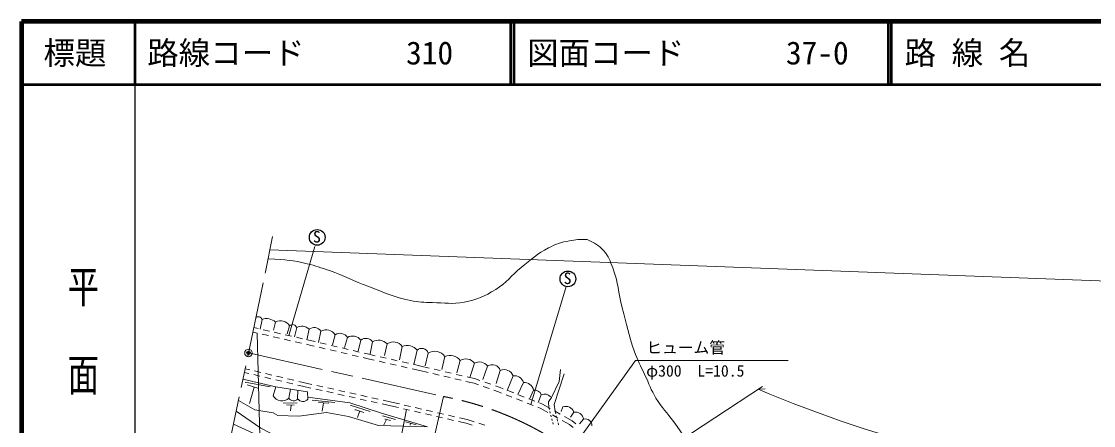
# Model space of a CAD drawing. Units: millimetres, scale not verified. Extents: x 40000 to 680000, y 20000 to 380000.
# Drawn here: x 40000 to 210418, y 315816 to 380000 of the extents above; entities that cross this region are included whole.
import ezdxf
from ezdxf.enums import TextEntityAlignment as Align

# ---------------------------------------------------------------- set-up
doc = ezdxf.new("R2010")
doc.units = ezdxf.units.MM
doc.header["$LTSCALE"] = 1000
doc.header["$PDMODE"] = 32
doc.header["$PDSIZE"] = 500
doc.linetypes.add('CHAIN', pattern=[18.5, 12, -1.5, 3.5, -1.5])
for name, color, linetype, lineweight in [('M-BGD', 7, 'Continuous', 13), ('M-BMK', 2, 'CHAIN', 13), ('M-BMK-SRVR', 3, 'Continuous', 13), ('M-STR-HTXT', 7, 'Continuous', 13), ('M-STR-STRC', 7, 'Continuous', 13), ('M-TTL', 2, 'Continuous', 140), ('M-TTL-BAND', 7, 'Continuous', 25), ('M-TTL-LINE', 7, 'Continuous', 50)]:
    doc.layers.add(name, color=color, linetype=linetype, lineweight=lineweight)
doc.layers.add('M-OTRS', color=6, linetype='Continuous')
doc.layers.add('M-TTL-TXT', color=7, linetype='Continuous')
doc.styles.add('@ＭＳ ゴシック', font='')
doc.styles.add('ＭＳ ゴシック', font='')
doc.styles.get('@ＭＳ ゴシック').set_extended_font_data('@MS Gothic')
doc.styles.get('ＭＳ ゴシック').set_extended_font_data('MS Gothic')

msp = doc.modelspace()

# ---------------------------------------------------------------- linework, layer by layer
at = {"layer": 'M-BGD'}
for p, q in [((82496, 330105), (86644, 344251)), ((120964, 319158), (126585, 337894)), ((78244, 332684), (77928, 331149)), ((76783, 330663), (77491, 330501)), ((76945, 331374), (77655, 331212)), ((78434, 331033), (79409, 330810)), ((80399, 332246), (80082, 330963)), ((80189, 330632), (81164, 330409)), ((82626, 331675), (82220, 330369)), ((83762, 331365), (83420, 329893)), ((85712, 331110), (85339, 329454)), ((87596, 330800), (87195, 329023)), ((78271, 330322), (79246, 330099)), ((80025, 329921), (81000, 329698)), ((81780, 329520), (82755, 329297)), ((81944, 330231), (82919, 330008)), ((83535, 329118), (84510, 328895)), ((83699, 329829), (84673, 329606)), ((85453, 329428), (86162, 329266)), ((86162, 329266), (86694, 329141)), ((87472, 328958), (88446, 328729)), ((89879, 330246), (89465, 328622)), ((91812, 329797), (91365, 328223)), ((93956, 329382), (93520, 327647)), ((95818, 329121), (95432, 327192)), ((85289, 328717), (85998, 328555)), ((85998, 328555), (86529, 328430)), ((87308, 328247), (88281, 328018)), ((89060, 327835), (90034, 327606)), ((89225, 328546), (90198, 328317)), ((90812, 327423), (91786, 327194)), ((90977, 328134), (91950, 327905)), ((92729, 327722), (93702, 327493)), ((94481, 327310), (95012, 327185)), ((98122, 328811), (97703, 326960)), ((100544, 328357), (100080, 326267)), ((102879, 327770), (102380, 325519)), ((104647, 327315), (104174, 325287)), ((92565, 327011), (93538, 326782)), ((94317, 326599), (94848, 326474)), ((94848, 326474), (96072, 326197)), ((95012, 327185), (96236, 326908)), ((96853, 326021), (97828, 325800)), ((97017, 326732), (97992, 326511)), ((98608, 325624), (99584, 325403)), ((98772, 326335), (99748, 326114)), ((100528, 325938), (101503, 325717)), ((102284, 325541), (103508, 325264)), ((107306, 326800), (106800, 324716)), ((109749, 326157), (109210, 324162)), ((111993, 325714), (111273, 323431)), ((75422, 324254), (76147, 324082)), ((75560, 324836), (76283, 324666)), ((76926, 323899), (77899, 323669)), ((77061, 324482), (78035, 324252)), ((78813, 324068), (79787, 323839)), ((100364, 325227), (101339, 325006)), ((102120, 324830), (103344, 324553)), ((103344, 324553), (104629, 324249)), ((103508, 325264), (104814, 324955)), ((105408, 324066), (106381, 323836)), ((105593, 324772), (106566, 324542)), ((107345, 324358), (108318, 324128)), ((109096, 323944), (110070, 323715)), ((114108, 325237), (113341, 323112)), ((116119, 324577), (115460, 322509)), ((75550, 322709), (79534, 321946)), ((75889, 322257), (77744, 321692)), ((78678, 323485), (79651, 323256)), ((80430, 323072), (81403, 322842)), ((80565, 323655), (81538, 323425)), ((82181, 322659), (83155, 322429)), ((82317, 323242), (83290, 323012)), ((83933, 322245), (84658, 322074)), ((84069, 322828), (84792, 322658)), ((84792, 322658), (86155, 322354)), ((86936, 322180), (87912, 321963)), ((107160, 323652), (108133, 323422)), ((108912, 323238), (109885, 323009)), ((110664, 322825), (111949, 322521)), ((110848, 323531), (112155, 323222)), ((111949, 322521), (112660, 322272)), ((112155, 323222), (112889, 322964)), ((113644, 322699), (114588, 322368)), ((115343, 322103), (116077, 321845)), ((118164, 323719), (117225, 321398)), ((119790, 322650), (118908, 320742)), ((77006, 321917), (76237, 319302)), ((80017, 320545), (80456, 321956)), ((82503, 320168), (82762, 321589)), ((83907, 320036), (83916, 321405)), ((84658, 322074), (86022, 321770)), ((85517, 319989), (85484, 321155)), ((86803, 321596), (87779, 321379)), ((88560, 321205), (89536, 320988)), ((88693, 321789), (89669, 321572)), ((90317, 320814), (91293, 320596)), ((90450, 321398), (91426, 321180)), ((92074, 320423), (93050, 320205)), ((92207, 321006), (93183, 320789)), ((93964, 320615), (94940, 320398)), ((113415, 322006), (114358, 321675)), ((115113, 321410), (115824, 321160)), ((115824, 321160), (116292, 320978)), ((116077, 321845), (116576, 321651)), ((117038, 320688), (117969, 320324)), ((117321, 321360), (118253, 320997)), ((118998, 320707), (119930, 320344)), ((121403, 321436), (120748, 320025)), ((122633, 320705), (122152, 319478)), ((81581, 319352), (83839, 319400)), ((82142, 319080), (83327, 319032)), ((82894, 319050), (82782, 318151)), ((86191, 319850), (89817, 319501)), ((87199, 319482), (88875, 319360)), ((88021, 319422), (87820, 318079)), ((93831, 320031), (94807, 319814)), ((95588, 319640), (96564, 319423)), ((95721, 320224), (96697, 320006)), ((97345, 319249), (98709, 318945)), ((97478, 319833), (98841, 319529)), ((98709, 318945), (99926, 318664)), ((98841, 319529), (100071, 319245)), ((100851, 319065), (101825, 318841)), ((118715, 320034), (119647, 319671)), ((120392, 319381), (121324, 319018)), ((120675, 320053), (121607, 319690)), ((122069, 318727), (122538, 318545)), ((122353, 319400), (122851, 319206)), ((122851, 319206), (124052, 318529)), ((126059, 318770), (125807, 318035)), ((93775, 318130), (93396, 317109)), ((97399, 317373), (99461, 316770)), ((101192, 318372), (97466, 298899)), ((100706, 318484), (101680, 318260)), ((102460, 318080), (103434, 317855)), ((102605, 318661), (103579, 318436)), ((104214, 317675), (105188, 317450)), ((104359, 318256), (105333, 318032)), ((105968, 317271), (106942, 317046)), ((106112, 317852), (107087, 317627)), ((107866, 317447), (108841, 317222)), ((109620, 317043), (110850, 316759)), ((122538, 318545), (123694, 317893)), ((123913, 318343), (123830, 318654)), ((124067, 317763), (123990, 318053)), ((124222, 317183), (124144, 317473)), ((124391, 317500), (125262, 317009)), ((124749, 318136), (125620, 317645)), ((124812, 318100), (124923, 317674)), ((124998, 317383), (125074, 317093)), ((126317, 317252), (127518, 316574)), ((127811, 317932), (127295, 317168)), ((97964, 316676), (97597, 315932)), ((101858, 316183), (101788, 315866)), ((107722, 316866), (108696, 316641)), ((109476, 316461), (110693, 316181)), ((110693, 316181), (111636, 315886)), ((110850, 316759), (111939, 316418)), ((112702, 316180), (113657, 315881)), ((124376, 316603), (124299, 316893)), ((124530, 316024), (124453, 316313)), ((125149, 316803), (125225, 316512)), ((125300, 316222), (125376, 315932)), ((125959, 316616), (127115, 315964)), ((127115, 315964), (127687, 315524)), ((127518, 316574), (128119, 316113)), ((129356, 316830), (128714, 316106))]:
    msp.add_line(p, q, dxfattribs=at)
for points in [[(123830, 318654), (123797, 319573), (124258, 320288), (125464, 322831), (125708, 324743)], [(126292, 324046), (124657, 319176), (124812, 318100)], [(75212, 323179), (80456, 321956), (85484, 321155)], [(74503, 319801), (77076, 318296), (79991, 317847), (80759, 317431), (84105, 317287), (88493, 317863), (91967, 317239), (96770, 315846), (104552, 315606), (97219, 317783), (92191, 319433), (85507, 320334)], [(92303, 318983), (92407, 318983), (95421, 318022)], [(128119, 292341), (125141, 294522), (122179, 296908), (120434, 298477), (116322, 300984), (112384, 302057), (109705, 302932), (101939, 305109), (91820, 308056), (87945, 309529), (85624, 310809), (82750, 312965), (78029, 315415), (74141, 318075)], [(92972, 318333), (93179, 318333), (94451, 317900)], [(73710, 316023), (80750, 312790), (83905, 310804), (86902, 308319), (89560, 306926), (94219, 305437), (105923, 302107), (112904, 300586), (116637, 299107), (119423, 297410), (121760, 295793), (123783, 293453), (127315, 291353), (131397, 287722), (134327, 284840), (136889, 282166)], [(97747, 316826), (97879, 316826), (98689, 316629)], [(101053, 316384), (101241, 316346), (102739, 315950)]]:
    msp.add_lwpolyline(points, dxfattribs=at)
at = {"layer": 'M-BGD', "lineweight": 25}
for centre in [(87013, 345702), (126863, 339112)]:
    msp.add_circle(centre, 1250, dxfattribs=at)
at = {"layer": 'M-BGD'}
for centre, radius, start, end in [((77625, 332432), 669, 22.13214, 121.67513), ((78947, 330620), 2180, 48.22989, 108.81055), ((81209, 330776), 1678, 32.40384, 118.85395), ((83085, 331121), 720, 19.81669, 129.62578), ((84584, 330069), 1535, 42.71625, 122.3931), ((86512, 330092), 1294, 33.13719, 128.15685), ((88447, 329329), 1700, 32.64838, 120.06579), ((90639, 329132), 1349, 29.55084, 124.31609), ((92659, 328425), 1612, 36.38889, 121.67536), ((94762, 328360), 1302, 35.80914, 128.26502), ((96764, 327433), 1936, 45.41012, 119.25627), ((99098, 327333), 1771, 35.30238, 123.44248), ((101373, 326717), 1838, 34.94873, 116.82534), ((103624, 327000), 1071, 17.1282, 134.03988), ((105690, 325579), 2025, 37.06666, 121.00295), ((108111, 324894), 2069, 37.63463, 112.89104), ((110632, 324727), 1681, 35.97064, 121.68168), ((112780, 324276), 1640, 35.87811, 118.67686), ((114871, 324166), 1314, 18.23462, 125.46464), ((116723, 323151), 1549, 21.50524, 112.92467), ((118341, 322216), 1513, 16.65908, 96.72978), ((119927, 321153), 1503, 10.86036, 95.21107), ((81405, 321309), 1584, 208.85158, 313.91713), ((121555, 320293), 1154, 20.9418, 97.58723), ((123164, 319661), 1172, 37.41714, 116.97433), ((83253, 320609), 870, 210.4972, 318.76733), ((84732, 320702), 1061, 218.90251, 317.74782), ((126532, 317509), 1347, 18.29927, 110.55901), ((128073, 316666), 1293, 7.30958, 101.68118), ((129627, 315807), 1058, 357.76289, 104.81845)]:
    msp.add_arc(centre, radius, start, end, dxfattribs=at)
for points, knots in [([(79308, 342301), (82141, 342090), (83066, 342092), (85392, 341516), (86802, 341167), (87576, 340906), (88947, 340427), (91439, 339557), (92731, 338795), (95207, 337881), (97768, 336937), (99157, 336196), (101836, 335672), (103186, 335408), (103968, 335395), (105342, 335352), (107299, 335290), (108427, 335070), (110354, 335416), (112435, 335789), (113578, 336315), (115382, 337417), (117168, 338508), (117810, 339604), (119448, 340908), (121089, 342213), (121931, 343103), (123804, 344046), (125019, 344658), (125762, 344928), (127102, 345167), (128194, 345361), (128655, 345378), (129936, 345359)], [0, 0, 0, 0, 1, 1, 1, 2, 2, 2, 3, 3, 3, 4, 4, 4, 5, 5, 5, 6, 6, 6, 7, 7, 7, 8, 8, 8, 9, 9, 9, 10, 10, 10, 11, 11, 11, 11]), ([(129936, 345359), (131159, 344768), (131754, 344494), (132576, 343553), (133362, 342653), (133583, 341966), (134001, 340847), (134887, 338472), (134872, 336989), (135505, 334535), (136200, 331838), (136480, 330288), (137421, 327666), (137973, 326129), (138422, 325323), (139102, 323839), (139762, 322400), (140052, 321548), (140864, 320189), (141809, 318605), (142612, 317902), (143698, 316410), (145192, 314357), (145799, 313030), (147454, 311104), (149093, 309196), (150070, 308152), (152018, 306561), (153947, 304985), (155032, 304038), (157270, 302943), (160347, 301436), (162170, 300688), (165515, 299948), (167346, 299543), (168419, 299580), (170287, 299420), (172167, 299259), (173241, 299372), (175106, 299084), (176662, 298844), (177574, 298731), (179013, 298091), (180780, 297305), (181598, 296535), (183240, 295513), (186933, 293215), (188814, 291611), (192644, 289549), (195969, 287759), (197806, 286664), (201327, 285303), (206247, 283401), (209239, 283036), (214278, 281478), (219637, 279822), (222517, 278484), (227945, 277072), (232034, 276008), (234449, 275979), (238572, 275057), (241526, 274397), (243070, 273436), (246084, 273152), (249296, 272849), (251119, 273309), (254332, 273615), (258569, 274017), (260966, 274184), (265138, 275030), (268540, 275720), (270442, 276203), (273712, 277371), (276416, 278337), (277884, 279071), (280326, 280583), (281993, 281615), (282906, 282256), (284354, 283577), (286947, 285941), (287939, 287763), (290677, 289957), (291725, 290797), (292103, 291119), (293429, 292018)], [0, 0, 0, 0, 1, 1, 1, 2, 2, 2, 3, 3, 3, 4, 4, 4, 5, 5, 5, 6, 6, 6, 7, 7, 7, 8, 8, 8, 9, 9, 9, 10, 10, 10, 11, 11, 11, 12, 12, 12, 13, 13, 13, 14, 14, 14, 15, 15, 15, 16, 16, 16, 17, 17, 17, 18, 18, 18, 19, 19, 19, 20, 20, 20, 21, 21, 21, 22, 22, 22, 23, 23, 23, 24, 24, 24, 25, 25, 25, 26, 26, 26, 27, 27, 27, 28, 28, 28, 28])]:
    msp.add_open_spline(points, degree=3, knots=knots, dxfattribs=at)
at = {"layer": 'M-BMK'}
for p, q in [((64563, 272441), (78578, 339216)), ((76088, 327355), (107082, 320428))]:
    msp.add_line(p, q, dxfattribs=at)
msp.add_arc((97573, 270011), 51306, 36.34725, 79.31931, dxfattribs=at)
at = {"layer": 'M-BMK-SRVR'}
msp.add_circle((76088, 327355), 600, dxfattribs=at)
at = {"layer": 'M-OTRS'}
msp.add_point((76088, 327355), dxfattribs=at)
at = {"layer": 'M-STR-HTXT'}
for p, q in [((79490, 343701), (265377, 336823)), ((107082, 320428), (100447, 291171)), ((138929, 309657), (157790, 322041)), ((157090, 321582), (158206, 321656))]:
    msp.add_line(p, q, dxfattribs=at)
for points in [[(78723, 340045), (78820, 340253), (79908, 345857)], [(127475, 312040), (137611, 326167), (161864, 326167)]]:
    msp.add_lwpolyline(points, dxfattribs=at)
msp.add_arc((241136, 522015), 217342, 247.25075, 280.82166, dxfattribs=at)
at = {"layer": 'M-STR-STRC'}
msp.add_line((77479, 330503), (78076, 308146), dxfattribs=at)
at = {"layer": 'M-TTL'}
for p, q in [((40000, 380000), (40000, 20000)), ((680000, 380000), (40000, 380000))]:
    msp.add_line(p, q, dxfattribs=at)
at = {"layer": 'M-TTL-BAND'}
msp.add_line((58000, 370000), (58000, 20000), dxfattribs=at)
at = {"layer": 'M-TTL-LINE'}
for p, q in [((58000, 380000), (58000, 370000)), ((117750, 380000), (117750, 370000)), ((118250, 380000), (118250, 370000)), ((177750, 380000), (177750, 370000)), ((178250, 380000), (178250, 370000)), ((40000, 370000), (680000, 370000))]:
    msp.add_line(p, q, dxfattribs=at)

# ---------------------------------------------------------------- texts
at = {"layer": 'M-BGD', "style": 'ＭＳ ゴシック'}
for p in [(86334, 344329), (126185, 337739)]:
    msp.add_text('S', height=1833, dxfattribs=at).set_placement(p, align=Align.BOTTOM_LEFT)
at = {"layer": 'M-STR-HTXT', "style": 'ＭＳ ゴシック'}
for s, p in [('ヒューム管', (139328, 326735)), ('φ300\u3000L=10.5', (139306, 323037))]:
    msp.add_text(s, height=1833, dxfattribs=at).set_placement(p, align=Align.BOTTOM_LEFT)
at = {"layer": 'M-TTL-BAND', "style": '@ＭＳ ゴシック', "width": 1.4}
msp.add_text('平  面  図', height=3666, rotation=270, dxfattribs=at).set_placement((49777, 306475), align=Align.MIDDLE_RIGHT)
at = {"layer": 'M-TTL-TXT', "style": 'ＭＳ ゴシック'}
msp.add_text('標題', height=3666, dxfattribs=at).set_placement((48500, 375000), align=Align.MIDDLE_CENTER)
for s, p in [('路線コード', (60000, 375000)), ('310', (101142, 375000)), ('図面コード', (120380, 375000)), ('37-0', (161521, 375000)), ('路 線 名', (180380, 375000))]:
    msp.add_text(s, height=3666, dxfattribs=at).set_placement(p, align=Align.MIDDLE_LEFT)

doc.saveas('drawing.dxf')
